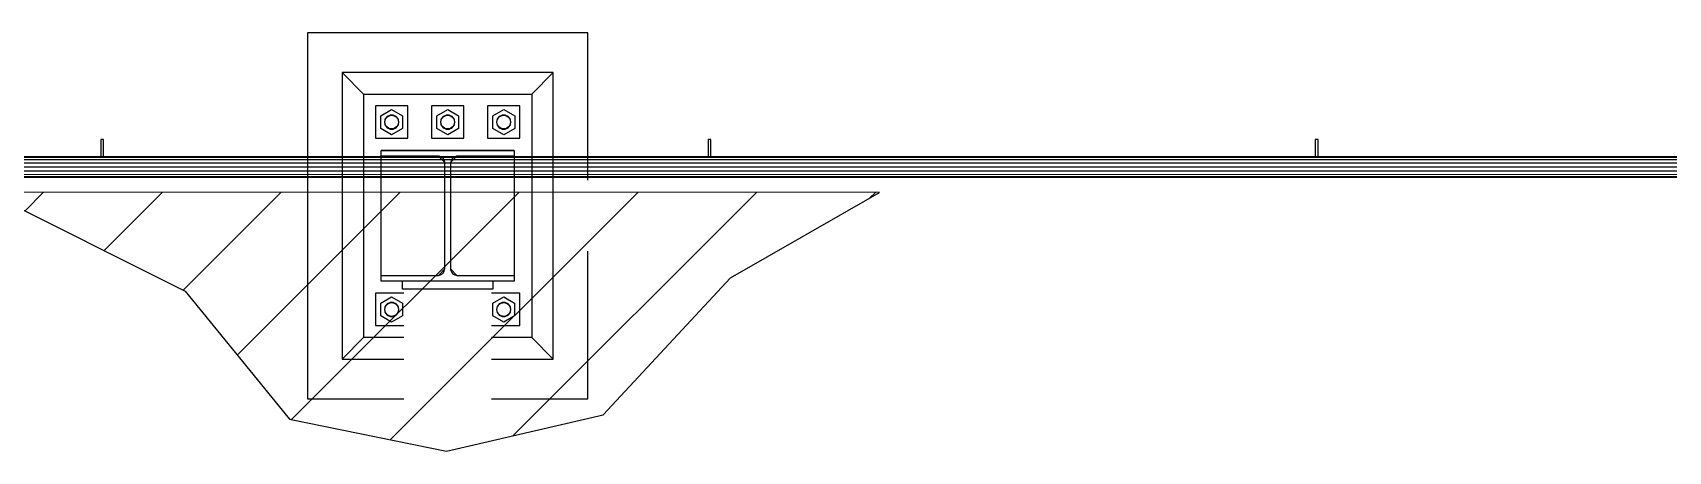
# Model space of a CAD drawing. Header units: metres. Extents: x 0 to 63075, y 0 to 44550.
# Drawn here: x 53271 to 53841, y 40964 to 41110 of the extents above; entities that cross this region are included whole.
import ezdxf

# ---------------------------------------------------------------- set-up
doc = ezdxf.new("R2010")
doc.units = ezdxf.units.M
doc.header["$LTSCALE"] = 75
for name, color, linetype in [('GSB', 7, 'Continuous'), ('ML6', 1, 'Continuous'), ('SL1', 8, 'Continuous')]:
    doc.layers.add(name, color=color, linetype=linetype)

# ---------------------------------------------------------------- blocks, each defined once
blk = doc.blocks.new('A$C6bae614f')
at = {"layer": 'SL1'}
h = blk.add_hatch(dxfattribs=at)
h.set_pattern_fill('_USER', color=256, scale=195, angle=44.9981, style=0, pattern_type=0)
h.set_pattern_definition([(44.99813, (326091.56, -18363.04), (-137.8813, 137.89033), [])])
h.paths.add_polyline_path([(370872.5, 48208.8), (368801.6, 48208.9), (369261.2, 47979.7), (369503.5, 47682.3), (369868, 47607.6), (370231, 47692.1), (370527, 48010.4)])
for p, q in [((369545.5, 48579.4), (369545.5, 47729.4)), ((370195.5, 48579.4), (369545.5, 48579.4)), ((370195.5, 48236.9), (370195.5, 48579.4)), ((369675.5, 48436.9), (369625.5, 48486.9)), ((370115.5, 48486.9), (369625.5, 48486.9)), ((369625.5, 48486.9), (369625.5, 47821.9)), ((370115.5, 48486.9), (370065.5, 48436.9)), ((370115.5, 47821.9), (370115.5, 48486.9)), ((369675.5, 48436.9), (369675.5, 47871.9)), ((369675.5, 48436.9), (370065.5, 48436.9)), ((370065.5, 48436.9), (370065.5, 47871.9)), ((369703, 48409.4), (369703, 48334.4)), ((369778, 48409.4), (369703, 48409.4)), ((369715.1, 48386.6), (369740.5, 48401.3)), ((369736.8, 48388.1), (369730.1, 48384.9)), ((369744.2, 48388.1), (369736.8, 48388.1)), ((369740.5, 48401.3), (369766, 48386.6)), ((369750.9, 48384.9), (369744.2, 48388.1)), ((369778, 48334.4), (369778, 48409.4)), ((369908, 48409.4), (369833, 48409.4)), ((369833, 48409.4), (369833, 48334.4)), ((369845.1, 48386.6), (369870.5, 48401.3)), ((369866.8, 48388.1), (369860.1, 48384.9)), ((369874.2, 48388.1), (369866.8, 48388.1)), ((369870.5, 48401.3), (369896, 48386.6)), ((369880.9, 48384.9), (369874.2, 48388.1)), ((369908, 48334.4), (369908, 48409.4)), ((369963, 48409.4), (369963, 48334.4)), ((370038, 48409.4), (369963, 48409.4)), ((369975.1, 48386.6), (370000.5, 48401.3)), ((369996.8, 48388.1), (369990.1, 48384.9)), ((370004.2, 48388.1), (369996.8, 48388.1)), ((370000.5, 48401.3), (370026, 48386.6)), ((370010.9, 48384.9), (370004.2, 48388.1)), ((370038, 48334.4), (370038, 48409.4)), ((369715.1, 48357.2), (369715.1, 48386.6)), ((369740.5, 48342.5), (369715.1, 48357.2)), ((369725.5, 48379.1), (369723.9, 48371.9)), ((369723.9, 48371.9), (369725.5, 48364.7)), ((369730.1, 48384.9), (369725.5, 48379.1)), ((369725.5, 48364.7), (369730.1, 48358.9)), ((369730.1, 48358.9), (369736.8, 48355.6)), ((369736.8, 48355.6), (369744.2, 48355.6)), ((369766, 48357.2), (369740.5, 48342.5)), ((369744.2, 48355.6), (369750.9, 48358.9)), ((369755.5, 48379.1), (369750.9, 48384.9)), ((369750.9, 48358.9), (369755.5, 48364.7)), ((369757.2, 48371.9), (369755.5, 48379.1)), ((369755.5, 48364.7), (369757.2, 48371.9)), ((369766, 48386.6), (369766, 48357.2)), ((369845.1, 48357.2), (369845.1, 48386.6)), ((369870.5, 48342.5), (369845.1, 48357.2)), ((369855.5, 48379.1), (369853.9, 48371.9)), ((369853.9, 48371.9), (369855.5, 48364.7)), ((369860.1, 48384.9), (369855.5, 48379.1)), ((369855.5, 48364.7), (369860.1, 48358.9)), ((369860.1, 48358.9), (369866.8, 48355.6)), ((369866.8, 48355.6), (369874.2, 48355.6)), ((369896, 48357.2), (369870.5, 48342.5)), ((369874.2, 48355.6), (369880.9, 48358.9)), ((369885.5, 48379.1), (369880.9, 48384.9)), ((369880.9, 48358.9), (369885.5, 48364.7)), ((369887.2, 48371.9), (369885.5, 48379.1)), ((369885.5, 48364.7), (369887.2, 48371.9)), ((369896, 48386.6), (369896, 48357.2)), ((369975.1, 48357.2), (369975.1, 48386.6)), ((370000.5, 48342.5), (369975.1, 48357.2)), ((369985.5, 48379.1), (369983.9, 48371.9)), ((369983.9, 48371.9), (369985.5, 48364.7)), ((369990.1, 48384.9), (369985.5, 48379.1)), ((369985.5, 48364.7), (369990.1, 48358.9)), ((369990.1, 48358.9), (369996.8, 48355.6)), ((369996.8, 48355.6), (370004.2, 48355.6)), ((370026, 48357.2), (370000.5, 48342.5)), ((370004.2, 48355.6), (370010.9, 48358.9)), ((370015.5, 48379.1), (370010.9, 48384.9)), ((370010.9, 48358.9), (370015.5, 48364.7)), ((370017.2, 48371.9), (370015.5, 48379.1)), ((370015.5, 48364.7), (370017.2, 48371.9)), ((370026, 48386.6), (370026, 48357.2)), ((369065.8, 48331.4), (369065.8, 48292.3)), ((369072.2, 48331.4), (369065.8, 48331.4)), ((369072.2, 48292.3), (369072.2, 48331.4)), ((369703, 48334.4), (369778, 48334.4)), ((369833, 48334.4), (369908, 48334.4)), ((369963, 48334.4), (370038, 48334.4)), ((370481.1, 48331.4), (370474.7, 48331.4)), ((370474.7, 48331.4), (370474.7, 48292.3)), ((370481.1, 48292.3), (370481.1, 48331.4)), ((371883.6, 48331.3), (371883.6, 48292.2)), ((371890, 48331.3), (371883.6, 48331.3)), ((371890, 48292.2), (371890, 48331.3)), ((364618.2, 48277.4), (377848.1, 48277)), ((364619.4, 48285.3), (377842.8, 48284.9)), ((364645.5, 48292.5), (377825.5, 48292)), ((364645.5, 48290.6), (377834.9, 48290.2)), ((369716.5, 48305.9), (370024.5, 48305.9)), ((369716.5, 48002.9), (369716.5, 48305.9)), ((370024.5, 48305.9), (369716.5, 48305.9)), ((369849, 48292.8), (369716.5, 48292.8)), ((369849, 48292.8), (369716.5, 48292.8)), ((369864, 48277.8), (369849, 48292.8)), ((369849, 48292.8), (369849.5, 48292.3)), ((369864, 48031), (369864, 48277.8)), ((369892.1, 48292.8), (369877.1, 48277.8)), ((369877.1, 48277.8), (369877.1, 48031)), ((369892.1, 48292.8), (369891.6, 48292.3)), ((370024.5, 48292.8), (369892.1, 48292.8)), ((370024.5, 48292.8), (369892.1, 48292.8)), ((370024.5, 48305.9), (370024.5, 48002.9)), ((364617.8, 48268.1), (377849.9, 48267.6)), ((364618.2, 48258.7), (377848.1, 48258.3)), ((364619.4, 48250.8), (377842.8, 48250.4)), ((364621.2, 48245.5), (377834.9, 48245.1)), ((377825.5, 48243.2), (364645.5, 48243.7)), ((370195.5, 47729.4), (370195.5, 48071.9)), ((369716.5, 48016), (369849, 48016)), ((369849, 48016), (369864, 48031)), ((369877.1, 48031), (369892.1, 48016)), ((369892.1, 48016), (370024.5, 48016)), ((369703, 47974.4), (369703, 47899.4)), ((369769, 47974.4), (369703, 47974.4)), ((370024.5, 48002.9), (369716.5, 48002.9)), ((369765.5, 47983.9), (369765.5, 48002.9)), ((369975.5, 47983.9), (369765.5, 47983.9)), ((370038, 47974.4), (369972, 47974.4)), ((369975.5, 48002.9), (369975.5, 47983.9)), ((370038, 47899.4), (370038, 47974.4)), ((369715.1, 47951.6), (369740.5, 47966.3)), ((369715.1, 47922.2), (369715.1, 47951.6)), ((369725.5, 47944.1), (369723.8, 47936.9)), ((369723.8, 47936.9), (369725.5, 47929.7)), ((369730.1, 47949.9), (369725.5, 47944.1)), ((369736.8, 47953.1), (369730.1, 47949.9)), ((369744.2, 47953.1), (369736.8, 47953.1)), ((369740.5, 47966.3), (369765.9, 47951.6)), ((369750.9, 47949.9), (369744.2, 47953.1)), ((369755.5, 47944.1), (369750.9, 47949.9)), ((369757.2, 47936.9), (369755.5, 47944.1)), ((369755.5, 47929.7), (369757.2, 47936.9)), ((369765.9, 47951.6), (369765.9, 47922.2)), ((369975.1, 47951.6), (370000.5, 47966.3)), ((369975.1, 47922.2), (369975.1, 47951.6)), ((369985.5, 47944.1), (369983.8, 47936.9)), ((369983.8, 47936.9), (369985.5, 47929.7)), ((369990.1, 47949.9), (369985.5, 47944.1)), ((369996.8, 47953.1), (369990.1, 47949.9)), ((370004.2, 47953.1), (369996.8, 47953.1)), ((370000.5, 47966.3), (370025.9, 47951.6)), ((370010.9, 47949.9), (370004.2, 47953.1)), ((370015.5, 47944.1), (370010.9, 47949.9)), ((370017.2, 47936.9), (370015.5, 47944.1)), ((370015.5, 47929.7), (370017.2, 47936.9)), ((370025.9, 47951.6), (370025.9, 47922.2)), ((369703, 47899.4), (369769, 47899.4)), ((369740.5, 47907.5), (369715.1, 47922.2)), ((369725.5, 47929.7), (369730.1, 47923.9)), ((369730.1, 47923.9), (369736.8, 47920.6)), ((369736.8, 47920.6), (369744.2, 47920.6)), ((369765.9, 47922.2), (369740.5, 47907.5)), ((369744.2, 47920.6), (369750.9, 47923.9)), ((369750.9, 47923.9), (369755.5, 47929.7)), ((369972, 47899.4), (370038, 47899.4)), ((370000.5, 47907.5), (369975.1, 47922.2)), ((369985.5, 47929.7), (369990.1, 47923.9)), ((369990.1, 47923.9), (369996.8, 47920.6)), ((369996.8, 47920.6), (370004.2, 47920.6)), ((370025.9, 47922.2), (370000.5, 47907.5)), ((370004.2, 47920.6), (370010.9, 47923.9)), ((370010.9, 47923.9), (370015.5, 47929.7)), ((369675.5, 47871.9), (369625.5, 47821.9)), ((369769, 47871.9), (369675.5, 47871.9)), ((370065.5, 47871.9), (369972, 47871.9)), ((370115.5, 47821.9), (370065.5, 47871.9)), ((369625.5, 47821.9), (369769, 47821.9)), ((369972, 47821.9), (370115.5, 47821.9)), ((369545.5, 47729.4), (369769, 47729.4)), ((369972, 47729.4), (370195.5, 47729.4))]:
    blk.add_line(p, q, dxfattribs=at)
blk.add_lwpolyline([(370872.5, 48208.8), (368801.6, 48208.9), (369261.2, 47979.7), (369503.5, 47682.3), (369868, 47607.6), (370231, 47692.1), (370527, 48010.4)], close=True, dxfattribs=at)
for centre in [(369740.5, 48371.9), (369870.5, 48371.9), (370000.5, 48371.9), (369740.5, 47936.9), (370000.5, 47936.9)]:
    blk.add_circle(centre, 16, dxfattribs=at)
for centre, start, end in [((369848, 48276.8), 359.9961, 89.9981), ((369848, 48276.8), 75.6362, 89.9981), ((369893.1, 48276.8), 89.9981, 179.9961), ((369893.1, 48276.8), 89.9981, 104.36), ((369848, 48032), 269.9981, 359.9961), ((369893.1, 48032), 179.9961, 269.9981)]:
    blk.add_arc(centre, 16, start, end, dxfattribs=at)
blk = doc.blocks.new('zw$15D4')
at = {"layer": 'ML6', "xscale": 0.2502808837766805, "yscale": 0.2502808837766805, "zscale": 0.2502808837766805}
blk.add_blockref('A$C6bae614f', (-85544.74, -3177.34), dxfattribs=at)

msp = doc.modelspace()

# ---------------------------------------------------------------- block references
at = {"layer": 'GSB', "xscale": 0.6000000000000068, "yscale": 0.6000000000000068, "zscale": 0.6000000000000068}
msp.add_blockref('zw$15D4', (49200, 35721.63), dxfattribs=at)

doc.saveas('drawing.dxf')
